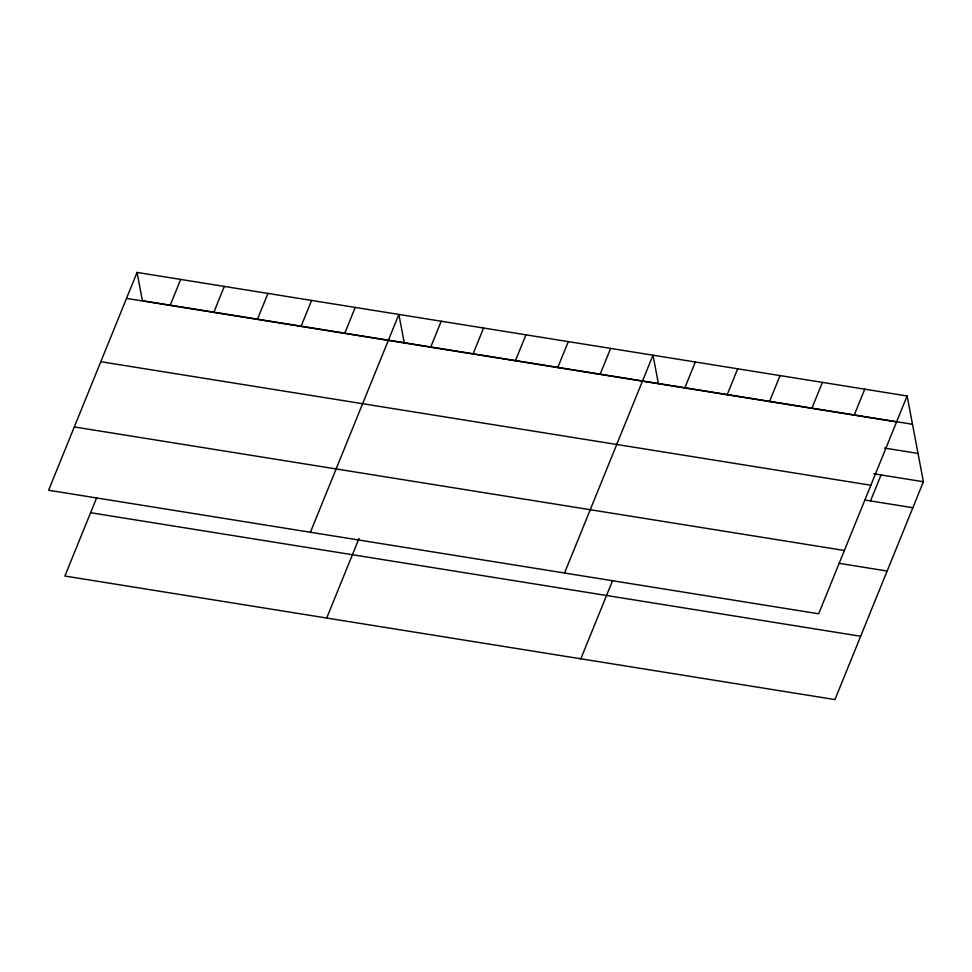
<?xml version="1.0" encoding="UTF-8"?>
<svg xmlns="http://www.w3.org/2000/svg" width="972" height="972" viewBox="0 0 972 972"><rect width="100%" height="100%" fill="white"/><g stroke="black" fill="none" stroke-linecap="round" stroke-linejoin="round"><path stroke-width="1.46" d="M137.052 272.427L48.6 490.253L818.667 613.794L907.119 395.969L137.052 272.427L142.422 300.725L912.489 424.278M170.136 305.39L180.695 279.426M96.665 497.773L64.881 576.032L834.948 699.573L923.4 481.748L907.119 395.969M213.779 312.401L224.325 286.424M257.422 319.399L267.968 293.423M301.053 326.398L311.599 300.421M344.695 333.396L355.242 307.419M310.42 532.255L398.872 314.43L404.243 342.739M430.681 347.198L441.227 321.222M326.701 618.046L359.033 538.415M473.036 353.99L483.582 328.014M515.391 360.782L525.937 334.805M557.746 367.574L568.292 341.609M600.089 374.378L610.635 348.401M564.538 573.03L652.99 355.193L658.372 383.503M684.798 387.962L695.345 361.985M580.831 658.809L612.603 580.551M727.153 394.753L737.699 368.789M769.508 401.558L780.054 375.581M811.863 408.349L822.409 382.373M854.218 415.141L864.764 389.165M870.499 500.92L881.045 474.956M126.506 298.392L896.573 421.933M884.435 448.056L918.03 453.438M873.743 473.777L923.4 481.748M100.796 361.706L870.863 485.247M864.655 499.985L912.854 507.724M74.309 426.939L844.376 550.48M838.945 563.298L887.144 571.038M90.59 512.718L860.657 636.259"/></g></svg>
